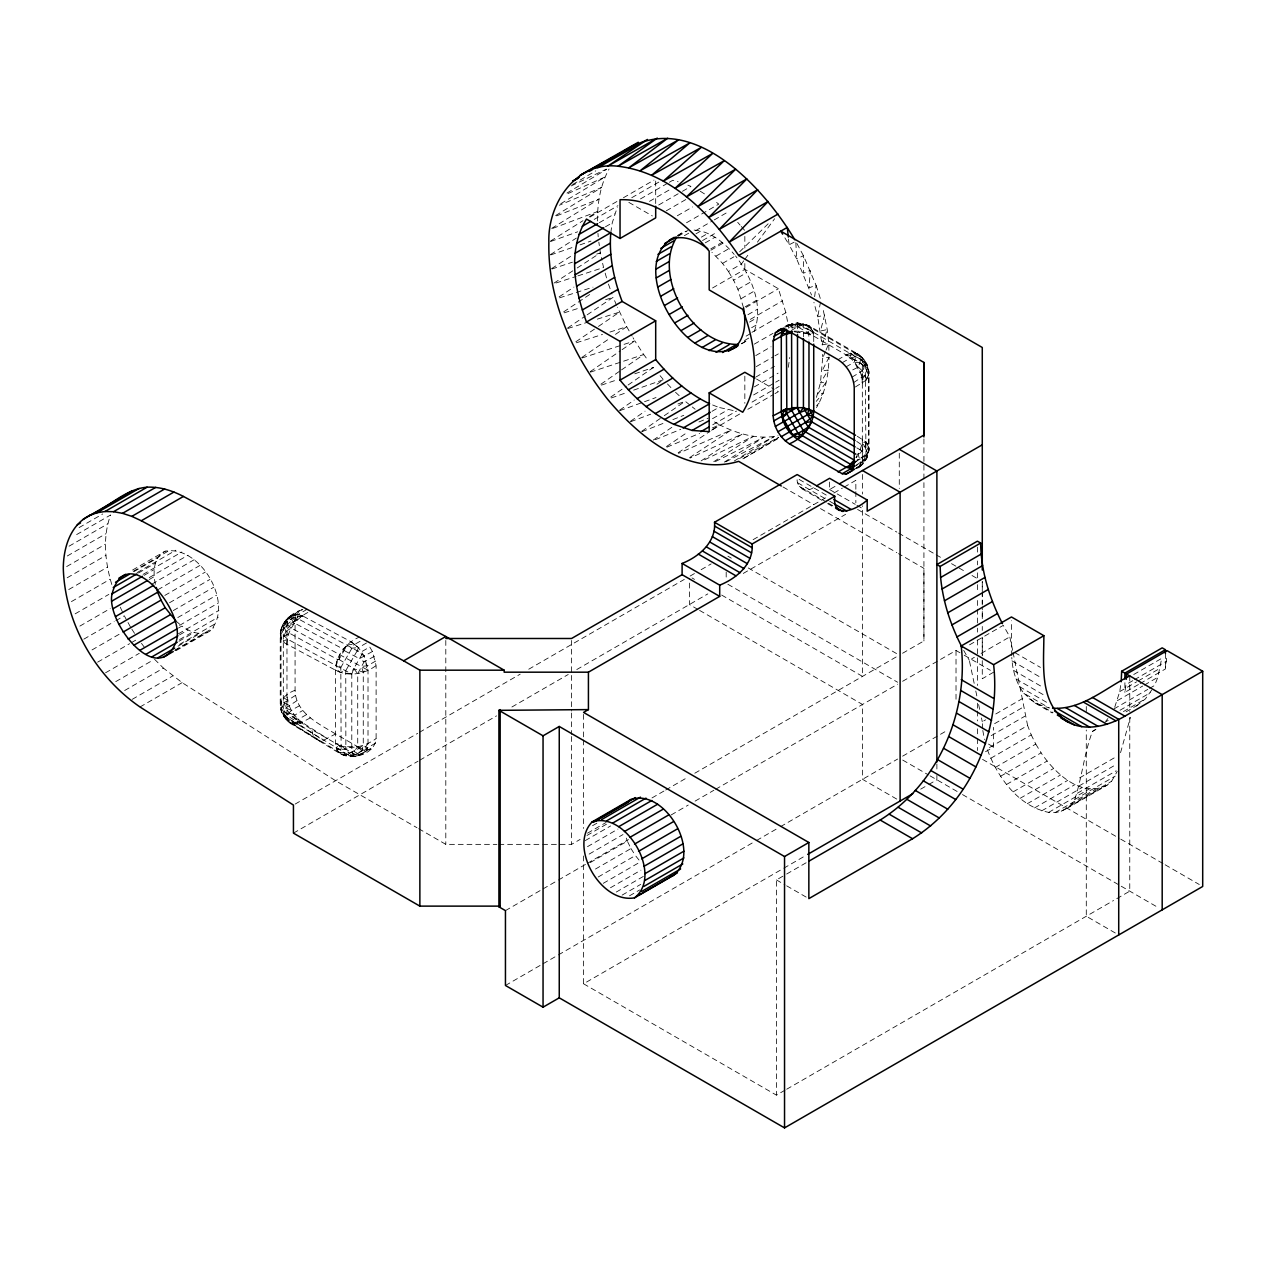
<?xml version="1.0" encoding="UTF-8"?>
<svg xmlns="http://www.w3.org/2000/svg" width="1266" height="1266" viewBox="0 0 1266 1266"><rect width="100%" height="100%" fill="white"/><g stroke="black" fill="none" stroke-linecap="round" stroke-linejoin="round"><path stroke-width="0.75" stroke-dasharray="5 3.75" d="M857.304 436.279L865.976 441.929L868.27 445.11L868.951 450.253L864.203 462.406L857.588 468.388C864.456 464.163 868.777 456.567 869.046 448.544L869.046 373.676C868.777 365.652 864.456 358.056 857.588 353.831L808.974 325.758L797.501 323.067L786.044 325.758L797.501 322.751L808.974 325.758L813.168 331.724L813.722 336.25L813.168 331.724L803.23 327.419L797.501 326.707L797.501 332.372L802.644 331.36L813.722 336.25L813.722 342.168M786.439 325.552L797.501 324.919L797.501 322.751L788.449 327.91M854.233 462.581L866.783 454.731L868.397 452.911L869.046 448.544L865.976 441.929L862.336 442.926L858.364 455.143L860.785 462.929L858.364 467.929L862.336 460.998L862.336 361.221L858.364 354.29C851.227 350.096 844.074 356.426 838.029 359.639M902.579 653.256L923.927 640.928L923.927 568.323L898.496 553.638M982.274 655.835L982.274 638.222M982.274 618.631L982.274 606.873M982.274 604.926L982.274 593.168M982.274 591.206L982.274 581.426M597.457 220.949C597.362 203.098 600.385 184.804 609.057 169.027M1140.096 683.561L1165.416 668.954L1166.809 655.915M366.539 642.954L358.436 647.638L357.218 650.771L364.307 656.199L368.01 670.236L368.01 743.3L367.457 747.826L365.827 751.403L364.291 751.593L361.728 750.754L357.724 746.718L357.724 673.654L363.991 661.991L364.307 656.199L358.436 647.638L351.188 641.815L302.558 615.862C290.674 609.199 280.197 624.106 280.245 634.915L280.245 704.339C280.593 712.157 284.486 719.531 291.101 723.82L340.332 753.792C352.613 760.644 374.958 754.061 376.113 738.616L376.113 665.552L372.41 651.515L369.735 646.989L361.633 651.673L357.218 650.771L298.38 618.932L297.241 616.843L298.491 614.295L306.594 609.611C295.912 609.041 286.638 617.935 281.78 626.765C279.612 633.222 279.77 641.071 286.971 644.283L335.585 670.236C348.546 677.152 364.655 674.145 376.113 665.552M111.788 584.481C105.078 562.12 102.34 537.29 110.633 514.961L73.539 536.373M816.443 397.366L820.431 382.902L822.631 358.246L829.088 357.154C828.502 374.546 825.606 392.492 816.475 407.589M1013.053 652.243L1027.612 725.529L987.084 748.918C997.339 776.897 1017.785 806.031 1048.659 812.376C1059.009 813.896 1069.817 808.879 1074.707 799.511C1082.145 777.356 1084.044 753.539 1092.495 731.384L1095.77 729.406M846.131 366.824L854.233 362.155L855.721 356.68L854.233 352.803L862.336 357.708L867.02 364.244L868.951 371.967L868.27 377.11L865.976 380.291L854.233 387.712M286.971 644.283C286.923 629.519 297.399 616.732 310.661 611.177M371.365 749.108L364.086 749.757L359.892 747.984L344.431 755.422L337.753 751.403L335.585 743.3L335.585 670.236C335.537 655.487 346.029 642.685 359.291 637.146M854.233 352.803L857.588 353.831L864.203 359.813C865.928 367.646 859.377 374.91 862.336 383.044C862.288 371.682 855.705 361 846.131 354.971C854.74 355.034 863.713 359.212 867.637 367.203L865.216 374.989L862.336 379.294L865.976 380.291L869.046 373.676L868.397 369.324L862.336 364.323L792.374 323.716L786.154 326.596M176.227 650.55L209.934 631.085C235.128 604.594 200.503 544.839 165.245 551.169L129.844 571.599M862.336 439.191L862.336 451.282L864.852 459.352L855.721 465.54M291.496 615.197L287.493 621.131L286.971 625.562L286.971 713.692L288.695 721.541L319.443 740.832L323.305 740.42L335.585 733.948L359.892 747.984M335.585 733.948C319.016 723.946 295.516 713.011 295.073 690.302L295.073 620.878L295.595 616.463L299.599 610.513M862.336 457.896L862.336 464.511L853.68 469.749M814.639 296.671L816.079 285.341L803.467 255.748L795.776 241.347L796.662 258.834L811.522 295.041M281.036 638.349L281.036 630.072L283.995 622.587L289.139 617.001L293.253 615.403L302.558 615.862C292.683 620.815 283.742 629.93 283.315 641.53L287.35 639.029L351.79 674.113L351.79 747.177L346.061 749.345L336.914 749.203L336.139 747.826L338.829 745.168C351.521 749.994 365.336 746.402 376.113 738.616M868.397 452.911L868.397 369.324M865.976 441.929L865.216 447.23L856.291 457.612M291.101 723.82L285.974 719.436L283.315 710.954L283.315 628.3L283.995 623.679L289.028 617.602L297.146 612.918M610.798 232.675L612.238 222.879L617.27 207.323M788.291 367.282L789.731 357.487M1114.713 707.219L1119.745 691.6L1120.932 683.403M1138.403 684.542L1124.904 692.344L1126.044 684.558L1132.801 680.665M1149.512 688.388L1154.576 685.476L1157.868 677.263L1161.697 658.367L1132.991 674.936M791.028 330.632L803.23 323.463L808.578 325.552L807.439 333.227L798.988 332.483M803.435 336.772L803.23 323.463M754.235 331.439C763.968 305.407 751.371 276.716 735.514 255.89M852.73 369.878L858.364 367.077L860.785 359.291L860.168 356.332L850.325 353.182L850.325 358.025C858.411 360.715 866.64 366.38 868.397 375.242M791.772 323.463L792.374 331.36M357.218 650.771L345.76 670.632L340.332 672.341L338.592 671.328L335.981 664.982L339.003 659.428L339.905 654.016L344.146 650.534L347.011 644.885L354.891 644.283L362.994 639.615M155.37 584.306C152.854 572.865 153.202 557.087 165.245 551.169M306.388 714.689L298.285 719.357L297.447 723.297L323.305 740.42M820.542 302.083L817.709 316.816L822.077 344.89L828.739 343.624L827.252 329.54L822.758 307.638M287.35 639.029L281.78 633.38C284.803 624.122 293.601 618.457 302.558 615.862L291.718 618.71L286.971 621.685L283.315 625.562L285.974 631.291L337.452 659.444L336.645 663.59L340.823 667.324L341.124 749.82L346.662 755.802L349.527 756.751L357.518 755.96L373.929 746.734M295.073 690.302C285.578 693.641 276.716 701.934 281.78 712.489L288.695 721.541L344.431 755.422M853.68 467.107L865.216 460.017L869.046 448.544L866.783 443.274L865.216 447.23L867.637 455.016L867.02 457.975L862.336 464.511M862.336 357.708L862.336 364.323M1120.552 752.669L1130.427 717.3M868.397 446.977L864.203 455.554L855.167 462.248M822.077 344.89L827.252 329.54L820.431 331.043L824.625 315.028L817.709 316.816L813.927 302.337M351.79 674.113L353.736 668.622L362.171 654.079L361.633 651.673M825.353 351.742L822.631 358.246L822.473 354.433M826.033 350.128L828.739 343.624L829.04 355.224M1066.542 808.626L1107.054 785.221L1111.595 781.28L1117.213 771.405M855.911 457.612L860.168 449.794L856.813 447.863M829.088 357.154L822.077 370.954L828.28 370.004L820.431 382.902L826.334 382.016L817.709 393.995L823.264 393.109L816.253 401.354M337.452 659.444L339.003 659.428L344.146 650.534L343.165 649.047L294.535 623.094C286.86 617.745 297.89 610.861 302.827 609.389M1136.282 706.017L1145.366 698.927L1152.899 688.372M364.086 749.757L352.185 756.213L347.596 754.441L287.287 718.091L281.036 707.773L281.036 631.497L287.493 621.131L295.595 616.463M351.188 641.815L354.243 644.22L338.592 671.328L335.585 670.236M310.407 717.854L298.143 724.326L294.313 724.769L293.253 723.851L291.718 720.544L294.567 715.243L302.669 710.558M368.01 743.3C362.582 753.634 347.09 760.724 337.753 751.403L336.914 749.203L340.332 753.792L352.185 756.213L354.48 754.22L362.472 754.235L354.765 756.53C347.137 754.109 344.115 744.804 335.585 743.3M295.579 695.287L283.995 702.788L281.036 709.182L283.995 716.667L289.139 722.253L294.313 724.769M297.099 700.541L285.974 707.963L283.315 713.692C287.778 719.405 294.978 723.155 302.305 722.522L327.483 738.616M299.52 705.748C294.503 708.533 285.166 712.631 287.509 719.99L297.447 723.297L302.305 722.522C293.411 716.303 287.461 705.858 286.971 694.987M868.27 451.962L862.336 460.998L865.216 460.017L865.976 455.159L865.216 362.203L797.501 323.067M743.712 260.875L741.417 264.008L728.456 271.494L722.554 263.375L711.935 252.314M744.851 259.324L749.425 253.073M757.432 242.154L774.602 218.749M339.304 752.447L348.83 753.112L354.069 751.466L357.724 746.718L345.855 746.718L345.76 670.632M1105.851 721.066L1107.861 718.582M816.602 405.642L819.086 403.142M739.629 251.839L769.807 222.167M741.734 343.798L748.744 338.924M375.559 743.142L367.457 747.826L359.797 754.773L363.263 753.792L365.827 751.403L359.797 754.773L354.069 751.466L351.394 747.842M857.588 468.388L860.168 465.999M343.165 649.047L346.567 646.404L351.885 648.16L358.436 647.638L354.243 644.22M283.315 628.3L295.073 620.878M285.974 619.834L289.028 617.602M283.995 623.679L287.493 621.131M677.595 236.109L682.358 232.643L687.913 230.618M610.75 397.065L626.512 386.13M628.078 385.022L653.288 367.52L655.551 370.226M619.644 410.168L634.25 400.024M656.975 384.231L663.463 379.705L660.077 375.654M630.531 421.246L645.059 411.165M600.923 384.184L619.944 371.001M621.527 369.894L643.714 354.527L647.97 360.304M641.783 431.247L662.688 416.799M664.286 415.691L685.191 401.243L690.856 405.8M590.178 371.666L620.482 350.777M622.065 349.669L634.836 340.87L633.032 337.721M653.272 440.077L672.499 426.879M581.79 357.487L609.073 338.797M615.482 334.382L626.717 326.691L617.365 307.179M852.065 377.11L862.336 370.938L866.783 378.945L868.27 377.11L868.27 370.258L865.216 362.203L862.336 361.221L868.27 370.258M666.502 446.55L687.264 432.402M575.856 341.773L596.856 327.498M598.47 326.406L619.47 312.116L597.346 319.143M567.643 327.989L585.525 315.93M587.155 314.838L613.155 297.304L616.669 305.533M678.149 452.769L710.02 431.31M711.603 430.234L719.579 424.87C737.413 433.747 757.986 439.982 777.957 435.773M563.671 311.863L589.845 294.392M689.685 457.596L731.068 430.108L678.465 453.37M559.129 296.845L573.941 287.081M554.017 283.093L575.539 269.057M577.201 267.981L600.385 252.868L598.834 242.123M701.111 460.887L742.382 433.937L689.986 458.102M551.644 268.598L572.564 255.131M713.755 461.71L753.397 436.295L703.026 460.539M550.488 254.545L576.362 238.087M550.488 241.094L582.993 220.695M589.497 216.613L597.631 211.517L551.865 228.719M724.31 462.106L764.031 437.197L713.977 462.28M551.675 228.386L599.008 199.063L555.948 216.138M283.995 636.466L288.838 633.491M555.647 215.552L601.524 187.495L559.35 205.234M734.296 460.982L774.143 436.596L724.484 462.533M285.974 631.291L291.275 628.063L368.01 670.236M560.759 203.731L605.148 176.923L565.76 194.553M302.558 615.862L292.098 617.001L287.509 619.264L287.509 624.106L289.139 626.369L294.535 623.094M293.253 622.017L298.38 618.932M566.994 193.033L606.541 169.422M854.233 469.433L860.168 465.888L856.829 467.423M778.653 437.498L741.987 459.368L780.79 437.023M572.628 184.519L595.748 170.863M589.861 217.135L617.033 201.436M623.426 197.749L653.984 180.104M594.165 219.414L617.935 205.693M631.75 197.718L662.324 180.073M599.34 222.674L614.627 213.843M640.469 198.92L667.641 183.238M669.334 182.257L672.737 180.294L678.133 181.766M79.093 527.606L102.688 513.98M605.449 226.788L612.238 222.879M649.474 201.373L669.856 189.599M658.684 205.013L680.76 192.274M682.469 191.293L690.951 186.387L687.881 185.184M69.044 546.2L107.816 523.823M67.304 555.98L106.075 533.603M666.296 210.821L686.678 199.047M66.671 566.567L105.442 544.19M677.31 215.774L692.597 206.944M67.145 577.802L105.917 555.426M686.52 222.753L718.787 204.127L714.182 200.629M677.484 235.46L682.358 232.643M678.18 236.236L686.283 231.551M68.744 589.545L107.515 567.152M684.4 235.682L690.872 231.931M695.525 230.713L712.505 220.917M714.214 219.936L727.792 212.087M695.968 233.814L700.826 230.998C714.261 234.685 725.418 243.911 734.217 254.434M701.364 237.138L707.852 233.403M71.418 601.603L110.189 579.227M702.551 240.54L716.129 232.707M133.183 571.346L170.261 549.935M134.069 571.552L157.664 557.926M705.304 242.819L715.021 237.201M137.108 572.596L175.879 550.219M138.516 572.944L155.37 563.212M143.09 574.384L181.861 551.992M75.137 613.852L108.86 594.387M144.087 575.365L154.215 569.526M710.796 248.864L722.142 242.312M710.875 250.193L724.453 242.36M149.246 577.597L188.017 555.22M149.151 579.559L154.215 576.631M716.065 256.08L729.026 248.595M151.983 584.069L194.125 559.746M79.869 626.1L110.205 608.582M722.554 263.375L733.884 256.824M157.807 589.766L199.949 565.443M83.825 639.156L114.177 621.638M115.855 620.672L124.29 615.798L127.075 620.846M164.817 595.431L205.282 572.074M712.568 287.968L744.835 269.341L778.4 288.727L785.901 312.734L788.765 328.337M169.486 602.774L209.934 579.432M92.022 649.933L120.681 633.396M743.538 307.749L737.936 289.328L733.615 280.213L746.592 272.728M173.284 610.576L213.748 587.218M737.936 289.328L750.896 281.843M97.624 662.165L129.638 643.682M131.332 642.701L138.073 638.808M177.794 617.555L216.565 595.178M741.259 298.586L754.235 291.101M179.535 625.388L218.306 602.996M178.49 628.047L181.861 626.1C189.694 631.829 200.724 636.402 209.934 631.085M105.553 672.784L139.276 653.319M178.443 633.775L218.891 610.418M745.152 306.815L756.498 300.264M746.133 307.353L778.4 288.727M179.598 634.852L188.017 629.993M179.535 639.552L218.306 617.175M178.949 641.261L194.125 632.494M747.921 314.712L757.654 309.094M179.487 644.41L216.565 622.999M115.744 681.63L152.822 660.219M178.031 646.182L199.949 633.538M174.977 650.075L213.748 627.683M174.945 650.566L205.282 633.063M750.327 319.38L782.594 300.754M749.551 322.07L757.654 317.386M751.64 327.704L756.498 324.903M124.669 690.508L163.441 668.131L182.146 682.643L335.585 780.726L416.973 827.727M751.941 332.341L785.901 312.734M746.133 336.123L750.991 333.306M744.408 340.586L749.282 337.785M132.25 699.323L172.698 675.965M754.33 344.115L773.004 333.338M784.888 326.47L788.291 324.523M140.004 706.982L182.146 682.643M755.77 355.588L771.057 346.773M756.261 366.618L773.241 356.822M774.934 355.841L778.321 353.879M755.77 377.094L774.444 366.301M711.983 411.339L718.787 407.415L734.771 410.833M754.33 386.89L778.099 373.169M712.505 418.682L727.792 409.852M753.634 394.929L774.017 383.171M775.71 382.19L779.112 380.227M712.742 424.79L736.511 411.07M752.02 402.113L774.096 389.358M775.789 388.377L779.191 386.431M712.568 429.665L739.74 413.982M747.826 409.298L773.304 394.596M774.998 393.615L778.4 391.653L771.674 387.776M842.222 362.709L850.325 358.025L855.721 356.68L850.325 353.182M372.41 651.515L359.465 658.684L344.146 650.534M374.419 656.279L363.991 661.991L359.465 658.684M853.68 382.554L865.216 374.989L865.976 380.291M375.685 661.042L367.583 665.726L361.411 666.422L363.263 672.341L363.263 745.405L361.728 750.754L367.457 747.826L363.263 745.405L354.069 751.466M829.594 482.045L829.594 489.531L836.177 485.733M295.136 804.084L417.638 733.362M419.347 732.381L520.199 674.145M528.745 669.223L684.289 579.417M694.433 573.561L689.416 576.457L694.512 579.385M701.111 569.7L711.144 563.908M753.128 539.664L825.511 497.87M833.946 493.012L842.365 488.138M844.058 487.173L855.848 480.352L855.848 489.72M293.443 833.139L418.033 761.198M419.742 760.217L496.557 715.876M511.907 706.998L568.228 674.493M576.774 669.556L707.805 593.912M743.253 573.435L845.625 514.344M592.535 825.701L597.615 822.773M587.503 833.186L606.113 822.457M498.867 844.359L571.567 844.359L580.129 839.421M586.981 835.465L607.506 823.612M652.006 797.928L663.985 791.013M665.694 790.016L687.944 777.166M694.797 773.225L897.626 656.12M585.256 840.577L610.623 825.938M587.503 846.653L617.95 829.072M589.149 854.091L622.983 834.563M505.45 910.618L541.326 889.903M543.035 888.906L556.692 881.025M558.401 880.044L585.747 864.251M587.456 863.27L628.458 839.595M671.17 814.94L688.245 805.065M695.081 801.125L713.882 790.269M715.591 789.288L897.626 684.194M902.626 681.298L956.02 650.471L962.587 654.269M590.146 862.621L627.35 841.146L626.274 838.124M969.519 644.853L1003.289 625.357L1009.809 636.861L1012.658 650.313M595.463 869.046L630.974 848.552L627.35 841.146M974.171 683.324L969.297 660.251L974.361 657.323M981.118 653.43L1009.809 636.861M598.185 877.006L635.39 855.531L640.469 861.83M603.265 883.32L638.776 862.811M610.481 887.751L640.928 870.169M993.62 672.183L982.274 678.734L982.274 656.991M616.273 892.055L643.334 876.436M622.128 895.109L640.723 884.364M629.503 895.822L639.646 889.966M505.45 985.47L541.326 964.755M543.035 963.774L556.692 955.877M558.401 954.896L754.884 841.463M756.593 840.482L778.796 827.648M780.505 826.666L897.626 759.046M902.626 756.166L947.68 730.15M982.717 728.725L982.274 721.778L985.644 719.832M995.788 713.977L1022.801 698.389M994.633 723.646L1023.339 707.061M991.183 735.673L1024.954 716.176M583.563 855.974L583.563 983.793L782.056 869.188M783.765 868.207L805.999 855.373M920.683 789.161L927.171 785.411M928.785 784.477L936.887 779.793L936.887 773.874M985.518 751.719L993.62 747.051L993.62 727.349M784.999 1090.2L776.438 1095.137L776.438 879.917L784.936 875.012M786.645 874.031L807.043 862.241M990.724 758.287L1031.236 734.897L1027.612 725.529M1134.478 679.684L1166.556 661.168M1119.745 691.6L1136.615 681.852M1138.308 680.871L1160.257 668.195M995.25 767.465L1035.778 744.076L1031.236 734.897M1117.356 700.668L1142.676 686.045M1144.369 685.064L1157.868 677.263M1114.048 708.865L1147.819 689.369M1000.583 776.248L1041.095 752.859C1054.815 772.94 1081.022 798.387 1107.054 785.221M1119.999 710.258L1150.383 692.708M1104.838 722.316L1108.225 720.37M1123.417 711.587L1145.366 698.927M1092.495 731.384L1095.881 729.438M1126.044 711.824L1139.558 704.038M1006.581 784.445L1047.109 761.04M1013.132 791.867L1053.66 768.462M1020.08 798.34L1060.591 774.95M1027.264 803.736L1067.776 780.347M1079.518 777.925L1114.982 757.448M1034.528 807.945L1075.056 784.54M1078.98 785.98L1116.121 764.537M1041.712 810.841L1082.24 787.436M1077.366 793.228L1116.185 770.804M1048.659 812.376L1089.187 788.987M1074.707 799.511L1115.219 776.105M1055.211 812.519L1095.723 789.114M1071.068 804.67L1111.595 781.28M1061.209 811.253L1101.736 787.863M786.708 1089.219L1113.558 900.506M1116.802 898.638L1129.763 891.153L1129.763 713.438M739.502 458.498L778.558 437.292M741.417 343.735L746.592 340.981M289.139 617.001L294.725 614.073M794.114 242.202L789.114 244.781L783.559 235.698M571.283 185.896L606.335 169.122M813.389 487.647C806.173 493.234 795.966 487.331 797.184 478.295L827.948 496.05M666.945 447.183L699.607 433.336M712.315 427.955L719.579 424.87L711.334 420.154M655.313 439.698L680.76 429.348M698.943 421.958L708.026 418.271M786.044 326.897C794.083 322.561 803.831 323.621 811.538 328.147L808.578 325.552M641.989 431.659L665.615 422.433M672.895 419.6L683.798 415.327M630.737 421.689L650.692 414.188M677.927 403.965L685.191 401.243M287.477 699.956L283.315 697.724C283.901 708.786 292.019 718.803 302.305 722.522L298.032 724.136L289.139 722.253M619.834 410.643L656.025 397.54M550.663 241.474L577.628 231.805M611.32 397.951L626.227 392.745M633.665 390.134L663.463 379.705M550.694 254.941L572.675 247.376M580.002 244.86L590.985 241.078M601.461 385.117L616.273 380.085M634.772 373.802L653.288 367.52M551.897 269.025L572.406 262.189M596.65 254.102L600.385 252.868L601.967 260.195M590.415 372.157L643.714 354.527L634.836 340.87L622.081 345.001M556.027 282.983L576.141 276.447M577.961 275.846L603.565 267.522L602.363 262.03M581.996 357.993L620.261 345.602M559.54 297.842L592.979 287.145M576.362 342.785L602.474 334.446M609.927 332.056L626.717 326.691L632.13 336.139M564.161 312.844L579.242 308.065M605.623 299.694L613.155 297.304M567.864 328.495L586.3 322.64M359.797 754.773L363.263 753.792M293.253 615.403L298.491 614.295M857.193 459.669L860.168 459.273M791.772 327.419L797.501 326.707M794.083 331.138L802.644 331.36M343.687 754.837L354.48 754.22L311.705 729.517L283.315 710.954M345.855 673.654L351.093 673.259L353.736 668.622L363.263 672.341L367.583 665.726L363.991 661.991M418.666 828.692L445.806 844.359L496.889 844.359M797.501 324.919L805.603 324.729L860.168 356.221L858.364 354.29M293.253 723.851L298.143 724.326M860.168 362.946L854.233 362.155L860.168 372.426M694.116 230.064L700.826 230.998M794.083 331.692L797.501 332.372M302.305 722.522C291.56 721.177 281.558 712.046 281.036 700.921M803.435 332.831L808.974 334.145L813.168 332.831L808.578 329.508L808.974 340.063M319.443 740.832L313.667 737.492L311.705 729.517M712.647 404.978L718.787 407.415M336.139 747.826L341.124 749.82L338.829 745.168M293.253 717.236L298.285 719.357M351.79 752.653L357.518 755.96M289.139 712.9L294.567 715.243M285.974 707.963L291.402 710.432M1023.878 693.277L1035.192 703.121L1049.372 707.995L1023.878 693.277C1016.107 683.023 1012.452 670.173 1011.787 657.45M283.995 702.788L288.996 705.225M628.838 202.37L652.338 215.948M756.577 379.056L769.997 386.81M856.75 441.438L865.216 447.23L862.336 442.926M829.594 489.531L855.23 504.327M856.94 505.308L863.776 509.264M857.557 509.423L896.85 532.1M898.559 533.097L934.435 553.796M936.144 554.793L942.98 558.733M951.526 563.671L965.198 571.552M972.019 575.508L977.146 578.467M797.738 482.821L828.502 500.576M829.705 501.273L835.338 504.533M799.352 486.397L826.698 502.191M828.407 503.172L835.243 507.128M801.932 488.787L820.732 499.643M827.568 503.583L836.114 508.521M783.005 486.951L813.722 504.691M820.495 508.6L896.803 552.656M1014.857 652.623L1040.446 667.404M1011.961 660.836L1040.968 677.595M1013.48 670.315L1042.488 687.058M1015.997 678.94L1045.004 695.683M1019.478 686.631L1046.776 702.393M964.217 655.218L990.376 670.315M1029.131 698.8L1053.011 712.584M1035.192 703.121L1052.252 712.98M727.887 556.201L731.289 558.164M748.253 567.959L897.594 654.174M727.887 584.275L897.594 682.247M988.493 744.091L993.62 747.051M721.652 595.067L862.51 676.392L862.51 505.814M982.527 759.363L1119.065 838.187M1120.774 839.168L1163.438 863.808M1165.147 864.789L1199.282 884.507M697.898 609.421L689.416 604.531L689.416 578.325M699.592 610.402L862.51 704.466L862.51 779.318L900.11 801.03M902.705 760.059L928.342 774.871M930.051 775.852L960.783 793.592M962.492 794.573L1119.524 885.235M1121.233 886.232L1158.77 907.896M1115.299 932.995L1086.291 916.252L1086.291 730.023M776.438 879.917L784.967 884.839M786.677 885.836L808.847 898.638M583.563 983.793L776.438 1095.137M700.256 191.213L704.909 194.173M860.168 449.794L862.336 451.282M339.003 659.428L353.736 668.622L357.724 673.654M283.995 715.575L287.287 718.091M285.974 719.436L288.695 721.541M289.139 626.369L291.275 628.063M692.28 406.94L695.113 409.219M175.879 620.957L181.861 626.1M675.522 392.27L682.421 398.679M858.364 367.077L862.336 370.938M154.515 659.238L163.441 668.131M667.467 383.946L671.471 388.171M808.974 326.897L813.168 331.724M737.698 222.325L740.072 225.079M741.259 226.456L744.835 230.586M141.476 643.365L146.017 649.426M131.838 629.17L136 635.595M630.974 848.552L635.39 855.531M1035.778 744.076L1041.095 752.859M728.456 271.494L733.615 280.213M963.695 650.392L969.297 660.251M128.008 622.524L130.794 627.556M120.254 607.174L122.675 612.348M608.424 284.043L611.969 293.981M820.289 298.38L816.079 285.341L809.132 287.762L810.256 270.449L803.356 273.219L803.467 255.748L796.662 258.834L789.114 244.781L788.496 238.989M605.164 273.092L606.762 278.678M975.785 691.014L977.004 696.791M978.618 704.482L979.837 710.242M981.467 717.933L982.274 721.778M982.812 730.466L984.442 739.581M345.855 746.718L346.061 749.345M597.963 233.355L598.201 236.821M1011.708 655.756L1011.455 620.72M1165.416 653.572L1165.416 668.954M1129.763 675.933L1129.763 711.476M1124.904 682.738L1124.904 692.344M1086.291 706.507L1086.291 712.378M982.274 581.869L982.274 589.766M982.274 591.744L982.274 603.613M982.274 611.525L982.274 619.422M982.274 626.464L982.274 630.389M982.274 637.225L982.274 655.013M977.415 547.118L977.415 553.036M977.415 560.949L977.415 564.905M977.415 572.818L977.415 582.692M977.415 584.67L977.415 592.583M977.415 600.495L977.415 626.195M977.415 628.173L977.415 632.114M977.415 640.026L977.415 655.835M977.415 657.814L977.415 685.476M977.415 703.216L977.415 709.118M977.415 711.096L977.415 720.94M977.415 728.82L977.415 736.701M977.415 738.679L977.415 750.501M956.02 650.471L956.02 699.734M936.887 763.999L936.887 771.896M923.927 438.922L923.927 640.928M899.287 453.212L899.287 488.502M862.51 474.449L862.51 494.056M855.848 491.588L855.848 502.824M797.501 324.001L797.501 326.897M744.835 236.41L744.835 248.025M744.835 263.534L744.835 269.341M744.835 376.16L744.835 403.284M726.193 572.058L726.193 579.543M655.693 181.07L655.693 204.317M583.563 714.388L583.563 737.983M583.563 739.945L583.563 828.439M571.567 640.454L571.567 711.033M571.567 712.995L571.567 734.565M571.567 736.527L571.567 844.359M445.806 640.454L445.806 844.359"/><path stroke-width="1.5" d="M781.296 485.97L738.648 461.346C686.916 476.902 638.618 436.343 607.601 399.265C572.469 354.907 547.624 299.52 548.858 242.123C547.592 203.921 575.84 160.988 618.03 166.242C670.426 172.461 710.527 213.796 738.648 255.479L923.927 362.456L923.927 435.061L839.469 483.818M620.039 341.393L620.039 380.148C634.852 398.204 652.639 414.33 673.908 424.347L709.577 403.759C688.293 393.758 670.505 377.616 655.693 359.576L655.693 320.82L620.039 341.393L586.475 322.023C574.606 289.661 567.152 250.13 586.475 219.081L620.039 238.467L655.693 217.879L655.693 206.247M655.693 320.82L622.128 301.435C613.899 279.58 608.819 256.112 610.798 232.675L575.128 253.263M1121.185 681.757L1121.66 671.249L1162.188 647.86L1165.416 649.727L1165.416 653.572M1126.281 679.304L1126.518 674.05L1167.046 650.661L1202.7 671.249L1202.7 886.469L784.54 1127.895L559.255 997.83L543.051 1007.182L505.45 985.47L505.45 910.618L498.915 906.836L498.915 710.337L588.421 709.609L588.421 672.183L719.705 596.381L719.705 585.161L682.105 563.449L682.105 574.685L571.567 638.491L445.806 638.491M808.752 861.26L880.171 820.036C937.932 784.097 968.712 712.98 961.211 645.976L1011.455 616.969L1043.864 635.69C1043.896 664.397 1038.785 703.912 1067.602 721.842C1085.769 731.985 1107.956 725.988 1124.904 716.16L1202.7 671.249M588.421 709.609L583.563 712.426L808.847 842.491L808.847 898.638L912.58 838.741C970.342 802.818 1001.121 731.701 993.62 664.697L1043.864 635.69M736.859 346.599C688.356 376.73 623.458 264.072 674.24 237.328M738.458 344.384C692.265 345.871 652.322 276.621 676.63 237.296M682.105 563.449C698.959 556.724 716.224 542.196 714.53 522.272L797.184 474.56L834.785 496.256C831.778 520.279 857.193 509.644 867.194 500.007L867.194 511.242L982.274 444.793M719.705 585.161C736.575 578.435 753.824 563.908 752.131 543.984L834.785 496.256M813.722 344.13L813.722 411.118C813.231 425.803 802.565 438.242 789.398 443.86C779.983 437.799 773.732 426.99 773.194 415.786L773.194 340.934L775.362 332.831L781.185 328.559M789.398 443.86L842.222 473.721L846.131 474.101L854.233 469.433L846.131 467.265L797.501 439.191C788.085 433.114 781.834 422.306 781.296 411.118L781.296 336.25L783.464 328.147L775.362 332.831M773.194 340.934L781.296 336.25L781.85 331.724L784.999 328.1M112.073 593.849C126.79 538.73 186.593 611.984 176.164 641.498C157.87 689.321 105.379 621.384 112.073 593.849L142.409 576.331M634.519 897.847C663.574 875.217 626.195 810.446 592.077 821.935C568.149 847.096 601.034 903.861 634.519 897.847L673.417 875.392C702.472 852.762 665.093 787.974 630.974 799.463L592.077 821.935M803.435 338.734L803.435 407.684L811.538 421.72L808.183 427.085L803.23 430.393L801.695 436.121L797.501 439.191M838.029 471.933L855.167 462.248L854.233 460.064L805.603 431.991L808.183 427.085L797.105 407.921L786.044 409.013L773.194 415.786M781.296 436.675L805.508 422.464L813.168 416.277L808.974 409.013L808.974 342.026M797.501 334.351L797.501 407.241L773.748 420.961M588.421 672.183L504.153 672.183L504.153 670.189L445.806 636.497L183.428 496.446C172.255 490.622 159.848 486.603 147.125 487.188C125.144 488.945 109.098 507.175 89.601 515.436C70.152 525.058 63.316 548.273 63.3 568.513C64.993 623.109 95.172 676.123 140.004 706.982L293.443 805.065L293.443 833.139L419.869 906.124L500.165 906.124L500.165 709.609M855.626 435.314L813.722 411.118L803.435 407.684L799.78 412.542L775.362 426.405M854.233 460.064L850.325 464.195L850.325 469.037L842.222 473.721M733.615 348.466C745.627 338.877 746.022 321.659 743.538 307.749M630.974 799.463L627.35 802.691L593.532 822.22M622.271 152.173C689.147 106.202 763.113 186.244 794.842 239.796M854.376 466.41L850.325 469.037L853.553 468.467M131.743 491.113L82.97 519.487M579.258 177.287L572.628 181.149L577.787 178.522M589.181 171.496L592.488 169.565M595.795 167.634L620.609 153.139L580.176 175.262L638.301 142.251L597.758 167.761L647.464 139.45L607.601 166.257L657.291 138.105L618.03 166.242L667.688 138.247L628.917 167.745L678.513 139.877L640.169 170.752L689.701 142.979L651.673 175.23L701.111 147.521L663.305 181.117L712.647 153.455L674.952 188.365L724.199 160.719L686.489 196.895L735.625 169.233L697.819 206.643L746.829 178.933L708.802 217.483L757.717 189.71L719.341 229.32L768.145 201.468L729.327 242.028L778.036 214.065M582.281 226.282L590.763 221.376M89.601 515.436L96.96 512.762L139.102 488.439M578.973 234.432L597.647 223.655M77.21 524.868L80.581 522.921M96.96 512.762L104.983 511.511L147.125 487.188M576.584 243.468L603.74 227.769M104.983 511.511L113.56 511.701L155.686 487.378M113.56 511.701L122.533 513.331L164.675 488.993M122.533 513.331L131.822 516.37L173.964 492.031M574.653 263.739L610.307 243.151M131.822 516.37L141.286 520.769L183.428 496.446M575.128 274.754L610.798 254.181M576.584 286.227L612.238 265.638M664.634 243.594L675.981 237.043M660.789 248.373L673.765 240.888M578.973 298.016L614.627 277.428M657.988 254.371L670.948 246.886M656.263 261.429L669.239 253.944M582.281 309.98L617.935 289.408M118.862 578.198L125.603 574.305M655.693 269.341L668.654 261.856M115.523 582.249L129.005 574.463M113.228 587.535L136.839 573.909M656.263 277.934L669.239 270.449M586.475 322.023L622.128 301.435M112.073 600.97L147.457 580.524M657.988 286.971L670.948 279.485M113.228 608.63L153.692 585.272M660.789 296.212L673.765 288.727M738.648 255.479L787.278 227.405L788.307 237.059M115.523 616.558L157.664 592.235L156.288 587.471M664.634 305.423L677.595 297.937M118.862 624.47L161.004 600.131L157.664 592.235M669.382 314.364L682.358 306.878M123.103 632.066L165.245 607.743L175.879 620.957L133.737 645.296M674.936 322.814L687.913 315.329M128.135 639.093L170.261 614.77M681.155 330.553L694.116 323.052M139.719 650.423L176.813 629.012M687.865 337.357L700.826 329.872M620.039 380.148L655.693 359.576M145.875 654.316L177.905 635.833M694.892 343.07L707.852 335.585M151.983 656.832L177.256 642.226M157.807 657.861L174.661 648.129M163.14 657.386L173.252 651.547M628.363 389.801L664.017 369.213M702.06 347.533L715.021 340.048M709.182 350.65L722.142 343.165M716.065 352.328L729.026 344.843M637.067 398.663L672.737 378.075M722.554 352.518L735.514 345.032M728.456 351.22L738.173 345.602M646.087 406.623L681.741 386.035M773.748 336.408L786.439 329.508L787.579 333.227L781.296 336.25M655.297 413.602L690.951 393.014M673.908 424.347L692.138 430.44L709.182 431.627L709.182 392.871L744.835 372.283L754.9 378.091M664.603 419.537L700.256 398.948M683.118 428.003L710.289 412.32M692.138 430.44L709.118 420.644M700.842 431.659L709.34 426.753M777.941 431.769L813.722 411.118M141.286 520.769L403.664 660.836L445.806 636.497M785.205 440.805L803.23 430.393L805.603 431.991M816.633 485.78L829.594 478.295L867.194 500.007M498.915 710.337L543.051 735.815L559.255 726.462L784.54 856.528L808.847 842.491M980.659 543.051L977.415 541.183L936.887 564.573L940.132 566.44L980.659 543.051C980.976 571.235 989.632 598.771 1002.45 623.663M961.938 647.068C950.734 625.42 942.917 601.841 940.622 577.502L981.134 554.112M942.062 589.006L982.574 565.617M944.436 600.828L984.964 577.438M947.743 612.839L988.271 589.45M596.492 820.052L635.39 797.596M601.572 819.608L640.469 797.137M607.094 820.59L645.992 798.134M951.937 624.913L992.449 601.524M612.902 822.963L651.8 800.508M618.742 826.666L657.64 804.211M956.954 636.925L997.481 613.535M624.439 831.54L663.337 809.085M498.915 906.836L500.165 906.124M629.756 837.427L668.654 814.972M634.519 844.106L673.417 821.65M638.57 851.322L677.468 828.866M641.735 858.839L680.633 836.383M643.903 866.371L682.801 843.916M645.011 873.651L683.909 851.195M645.011 880.408L683.909 857.952M643.903 886.406L682.801 863.95M641.735 891.422L680.633 868.967M638.57 895.284L677.468 872.828M807.708 854.376L912.77 793.719M1121.66 671.249L1124.904 673.116L1165.416 649.727M1052.552 708.185C1081.797 710.194 1105.265 687.992 1129.763 675.933M792.374 331.36L787.579 333.227L791.582 332.831L791.772 410.548L803.23 430.393M781.296 411.118L786.044 409.013L791.772 410.548M669.382 240.129C682.421 233.878 697.265 240.524 707.757 248.785M777.941 330.442L785.205 329.793L789.398 331.565L838.029 359.639C847.46 365.716 853.695 376.524 854.233 387.712L854.233 462.581L852.065 470.683L846.131 474.101M853.822 466.015L846.131 467.265M670.252 876.167L673.417 875.392M791.582 332.831L786.044 334.145L781.85 332.831L786.439 329.508L786.835 413.855L782.625 417.606L783.464 421.72M805.508 422.464L811.538 421.72L855.136 446.898M791.582 407.684L803.435 407.684M808.183 427.085L855.911 454.193M403.664 660.836L419.869 670.189L504.153 670.189M853.917 465.097L850.325 464.195L797.912 433.019L792.548 434.792L789.398 431.991M899.287 449.288L936.887 470.999L936.887 762.021M855.072 440.473L813.168 416.277L807.439 414.742L808.974 409.013L799.78 412.542L797.501 407.241M862.51 470.525L900.11 492.237L900.11 801.03M709.182 392.871L742.731 412.241C762.053 381.208 754.599 341.678 742.731 309.315L709.182 289.93L709.182 251.174C687.074 224.715 656.563 198.509 620.039 199.712L620.039 238.467M833.898 499.5L850.989 509.359M834.832 504.232L846.796 511.147M1126.518 674.05L1162.188 694.638L1162.188 909.858M836.051 507.587L842.887 511.527M836.114 508.521L839.532 510.499M1092.495 697.455L1124.904 716.16M1086.291 700.62L1118.717 719.341L1118.717 934.957M1083.411 702.092L1115.837 720.813M1074.454 705.51L1106.864 724.231M961.211 645.976L993.62 664.697M1065.719 707.647L1098.144 726.368M1057.332 708.485L1089.741 727.19M1054.483 710.954L1081.781 726.716M1057.316 715.068L1074.375 724.927M1060.781 717.901L1067.602 721.842M714.53 522.272L752.131 543.984M714.53 526.023L752.131 547.735M713.977 531.182L751.577 552.894M961.211 679.668L993.62 698.389M712.347 536.626L749.947 558.338M709.783 541.99L747.383 563.702M960.688 690.445L993.114 709.15M706.412 546.912L744.028 568.608M702.503 551.026L740.119 572.738M959.169 701.665L991.595 720.386M698.31 554.097L735.91 575.808M956.653 713.201L989.078 731.922M953.187 724.896L985.597 743.617M682.105 574.685L719.705 596.381M948.788 736.622L981.197 755.343M943.518 748.222L975.944 766.927M937.473 759.537L969.883 778.258M930.7 770.44L963.11 789.161M923.278 780.79L955.703 799.511M915.334 790.459L947.743 809.18M906.931 799.321L939.34 818.042M898.195 807.281L930.621 825.986M889.238 814.212L921.648 832.917M880.171 820.036L912.58 838.741M790.158 430.646L786.044 427.085L785.015 421.752M782.641 234.178L780.79 231.156L982.274 347.485L982.274 570.001M161.004 600.131L165.245 607.743M940.132 566.44L940.622 577.502M1124.904 673.116L1124.904 678.893M923.927 362.456L923.927 436.96M784.54 856.528L784.54 1127.895M559.255 726.462L559.255 997.83M543.051 735.815L543.051 1007.182M419.869 670.189L419.869 906.124M784.54 409.883L781.85 416.277L793.307 436.121L800.191 436.992L784.54 409.883"/></g></svg>
